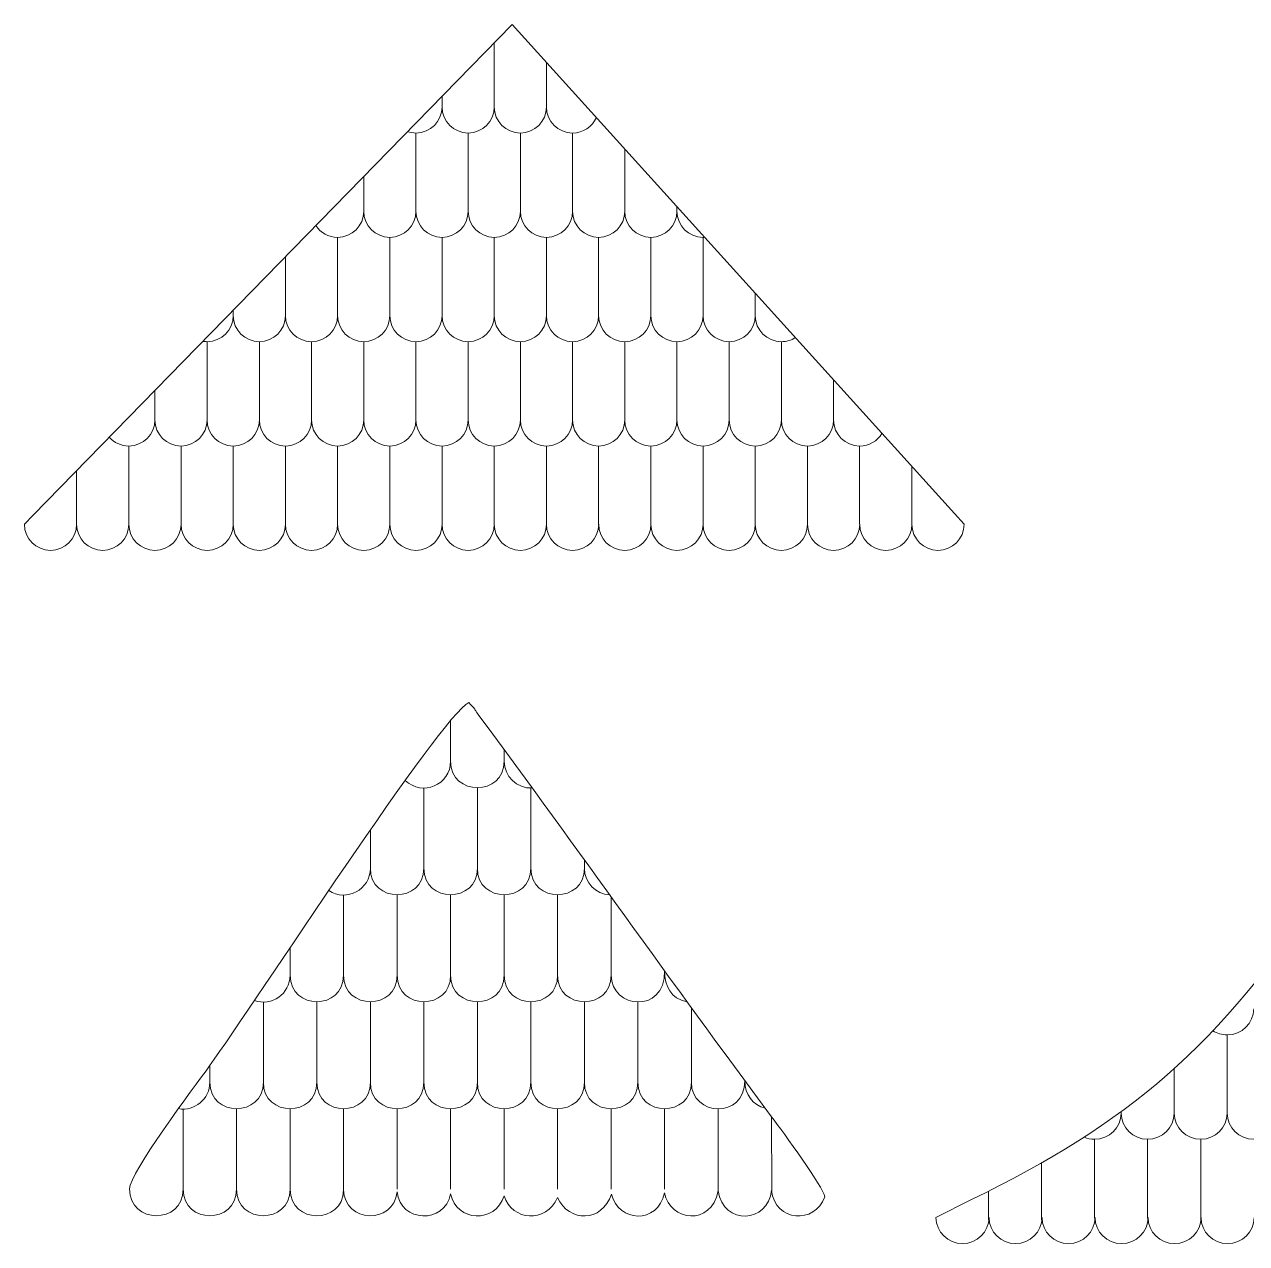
# Model space of a CAD drawing. Header units: millimetres. Extents: x 170 to 862, y -190 to 818.
# Drawn here: x 708.42 to 755.27, y 15.04 to 61.78 of the extents above; entities that cross this region are included whole.
import ezdxf

# ---------------------------------------------------------------- set-up
doc = ezdxf.new("R2010")
doc.units = ezdxf.units.MM
doc.header["$MEASUREMENT"] = 0
doc.layers.add('layer 1', color=7, linetype='Continuous')

msp = doc.modelspace()

# ---------------------------------------------------------------- linework, layer by layer
at = {"layer": 'layer 1', "color": 2, "lineweight": 9}
for points, knots in [([(708.4159, 42.6239), (708.4159, 42.0716), (708.864, 41.6219), (709.4166, 41.6219), (709.4166, 41.6219), (709.9679, 41.6219), (710.4174, 42.0711), (710.4174, 42.6219), (710.4174, 42.6219), (710.4174, 42.0711), (710.8669, 41.6219), (711.4181, 41.6219), (711.4181, 41.6219), (711.9694, 41.6219), (712.4189, 42.0711), (712.4189, 42.6219), (712.4189, 42.6219), (712.4189, 42.0711), (712.8684, 41.6219), (713.4196, 41.6219), (713.4196, 41.6219), (713.9709, 41.6219), (714.4204, 42.0711), (714.4204, 42.6219), (714.4204, 42.6219), (714.4204, 42.0711), (714.8699, 41.6219), (715.4211, 41.6219), (715.4211, 41.6219), (715.9723, 41.6219), (716.4219, 42.0711), (716.4219, 42.6219), (716.4219, 42.6219), (716.4219, 42.0711), (716.8714, 41.6219), (717.4226, 41.6219), (717.4226, 41.6219), (717.9738, 41.6219), (718.4234, 42.0711), (718.4234, 42.6219), (718.4234, 42.6219), (718.4234, 42.0711), (718.8729, 41.6219), (719.4241, 41.6219), (719.4241, 41.6219), (719.9753, 41.6219), (720.4249, 42.0711), (720.4249, 42.6219), (720.4249, 42.6219), (720.4249, 42.0711), (720.8744, 41.6219), (721.4256, 41.6219), (721.4256, 41.6219), (721.9767, 41.6219), (722.4263, 42.0711), (722.4263, 42.6219), (722.4263, 42.6219), (722.4263, 42.0711), (722.8759, 41.6219), (723.4271, 41.6219), (723.4271, 41.6219), (723.9782, 41.6219), (724.4278, 42.0711), (724.4278, 42.6219), (724.4278, 42.6219), (724.4278, 42.0711), (724.8774, 41.6219), (725.4286, 41.6219), (725.4286, 41.6219), (725.9797, 41.6219), (726.4292, 42.0711), (726.4292, 42.6219), (726.4292, 42.6219), (726.4292, 42.0711), (726.8788, 41.6219), (727.4301, 41.6219), (727.4301, 41.6219), (727.9812, 41.6219), (728.4307, 42.0711), (728.4307, 42.6219), (728.4307, 42.6219), (728.4307, 42.0711), (728.8803, 41.6219), (729.4315, 41.6219), (729.4315, 41.6219), (729.9827, 41.6219), (730.4322, 42.0711), (730.4322, 42.6219), (730.4322, 42.6219), (730.4322, 42.0711), (730.8818, 41.6219), (731.433, 41.6219), (731.433, 41.6219), (731.9842, 41.6219), (732.4337, 42.0711), (732.4337, 42.6219), (732.4337, 42.6219), (732.4337, 42.0711), (732.8832, 41.6219), (733.4344, 41.6219), (733.4344, 41.6219), (733.9857, 41.6219), (734.4352, 42.0711), (734.4352, 42.6219), (734.4352, 42.6219), (734.4352, 42.0711), (734.8847, 41.6219), (735.4359, 41.6219), (735.4359, 41.6219), (735.9872, 41.6219), (736.4367, 42.0711), (736.4367, 42.6219), (736.4367, 42.6219), (736.4367, 42.0711), (736.8862, 41.6219), (737.4374, 41.6219), (737.4374, 41.6219), (737.9887, 41.6219), (738.4382, 42.0711), (738.4382, 42.6219), (738.4382, 42.6219), (738.4382, 42.0711), (738.8877, 41.6219), (739.4389, 41.6219), (739.4389, 41.6219), (739.9902, 41.6219), (740.4397, 42.0711), (740.4397, 42.6219), (740.4397, 42.6219), (740.4397, 42.0711), (740.8892, 41.6219), (741.4404, 41.6219), (741.4404, 41.6219), (741.9916, 41.6219), (742.4412, 42.0711), (742.4412, 42.6219), (742.4412, 42.6219), (742.4412, 42.0711), (742.8907, 41.6219), (743.4419, 41.6219), (743.4419, 41.6219), (743.9931, 41.6219), (744.4427, 42.0711), (744.4427, 42.6219), (744.4427, 42.6219), (744.4427, 42.6219), (744.0694, 43.0346), (744.0694, 43.0346), (744.0694, 43.0346), (744.0694, 43.0346), (727.1125, 61.785), (727.1125, 61.785), (727.1125, 61.785), (727.1125, 61.785), (708.7434, 42.9602), (708.7434, 42.9602), (708.7434, 42.9602), (708.7434, 42.9602), (708.4159, 42.6239), (708.4159, 42.6239)], [0, 0, 0, 0, 0.0243902, 0.0243902, 0.0243902, 0.0243902, 0.0487805, 0.0487805, 0.0487805, 0.0487805, 0.0731707, 0.0731707, 0.0731707, 0.0731707, 0.097561, 0.097561, 0.097561, 0.097561, 0.1219512, 0.1219512, 0.1219512, 0.1219512, 0.1463415, 0.1463415, 0.1463415, 0.1463415, 0.1707317, 0.1707317, 0.1707317, 0.1707317, 0.195122, 0.195122, 0.195122, 0.195122, 0.2195122, 0.2195122, 0.2195122, 0.2195122, 0.2439024, 0.2439024, 0.2439024, 0.2439024, 0.2682927, 0.2682927, 0.2682927, 0.2682927, 0.2926829, 0.2926829, 0.2926829, 0.2926829, 0.3170732, 0.3170732, 0.3170732, 0.3170732, 0.3414634, 0.3414634, 0.3414634, 0.3414634, 0.3658537, 0.3658537, 0.3658537, 0.3658537, 0.3902439, 0.3902439, 0.3902439, 0.3902439, 0.4146341, 0.4146341, 0.4146341, 0.4146341, 0.4390244, 0.4390244, 0.4390244, 0.4390244, 0.4634146, 0.4634146, 0.4634146, 0.4634146, 0.4878049, 0.4878049, 0.4878049, 0.4878049, 0.5121951, 0.5121951, 0.5121951, 0.5121951, 0.5365854, 0.5365854, 0.5365854, 0.5365854, 0.5609756, 0.5609756, 0.5609756, 0.5609756, 0.5853659, 0.5853659, 0.5853659, 0.5853659, 0.6097561, 0.6097561, 0.6097561, 0.6097561, 0.6341463, 0.6341463, 0.6341463, 0.6341463, 0.6585366, 0.6585366, 0.6585366, 0.6585366, 0.6829268, 0.6829268, 0.6829268, 0.6829268, 0.7073171, 0.7073171, 0.7073171, 0.7073171, 0.7317073, 0.7317073, 0.7317073, 0.7317073, 0.7560976, 0.7560976, 0.7560976, 0.7560976, 0.7804878, 0.7804878, 0.7804878, 0.7804878, 0.804878, 0.804878, 0.804878, 0.804878, 0.8292683, 0.8292683, 0.8292683, 0.8292683, 0.8536585, 0.8536585, 0.8536585, 0.8536585, 0.8780488, 0.8780488, 0.8780488, 0.8780488, 0.902439, 0.902439, 0.902439, 0.902439, 0.9268293, 0.9268293, 0.9268293, 0.9268293, 0.9512195, 0.9512195, 0.9512195, 0.9512195, 1, 1, 1, 1]), ([(789.4441, 18.7549), (782.1436, 23.5564), (775.3489, 29.0378), (770.9504, 36.9458), (770.9504, 36.9458), (768.9557, 40.5322), (768.3135, 43.1392), (767.3072, 47.5786), (767.3072, 47.5786), (766.502, 46.201), (766.0857, 44.2143), (765.405, 42.5465), (765.405, 42.5465), (764.7528, 40.9499), (764.0501, 39.0814), (763.3271, 37.6141), (763.3271, 37.6141), (761.5631, 34.0331), (760.2976, 31.8232), (758.2558, 28.7171), (758.2558, 28.7171), (754.2364, 22.6023), (750.7219, 19.6288), (744.7283, 16.7346), (744.7283, 16.7346), (744.7283, 16.7346), (743.3654, 16.0441), (743.3654, 16.0441), (743.3654, 16.0441), (743.3654, 15.4933), (743.822, 15.0441), (744.3819, 15.0441), (744.3819, 15.0441), (744.9418, 15.0441), (745.3984, 15.4933), (745.3984, 16.0441), (745.3984, 16.0441), (745.3984, 15.4933), (745.855, 15.0441), (746.4149, 15.0441), (746.4149, 15.0441), (746.9748, 15.0441), (747.4315, 15.4933), (747.4315, 16.0441), (747.4315, 16.0441), (747.4315, 15.4933), (747.8881, 15.0441), (748.448, 15.0441), (748.448, 15.0441), (749.0079, 15.0441), (749.4645, 15.4933), (749.4645, 16.0441), (749.4645, 16.0441), (749.4645, 15.4933), (749.9211, 15.0441), (750.481, 15.0441), (750.481, 15.0441), (751.0409, 15.0441), (751.4975, 15.4933), (751.4975, 16.0441), (751.4975, 16.0441), (751.4975, 15.4933), (751.9541, 15.0441), (752.514, 15.0441), (752.514, 15.0441), (753.0739, 15.0441), (753.5306, 15.4933), (753.5306, 16.0441), (753.5306, 16.0441), (753.5306, 15.4933), (753.9872, 15.0441), (754.5471, 15.0441), (754.5471, 15.0441), (755.107, 15.0441), (755.5636, 15.4933), (755.5636, 16.0441), (755.5636, 16.0441), (755.5636, 15.4933), (756.0202, 15.0441), (756.5801, 15.0441), (756.5801, 15.0441), (757.14, 15.0441), (757.5966, 15.4933), (757.5966, 16.0441), (757.5966, 16.0441), (757.5966, 15.4933), (758.0532, 15.0441), (758.6131, 15.0441), (758.6131, 15.0441), (759.173, 15.0441), (759.6296, 15.4933), (759.6296, 16.0441), (759.6296, 16.0441), (759.6296, 15.4933), (760.0863, 15.0441), (760.6462, 15.0441), (760.6462, 15.0441), (761.2061, 15.0441), (761.6627, 15.4933), (761.6627, 16.0441), (761.6627, 16.0441), (761.6627, 15.4933), (762.1193, 15.0441), (762.6792, 15.0441), (762.6792, 15.0441), (763.2391, 15.0441), (763.6957, 15.4933), (763.6957, 16.0441), (763.6957, 16.0441), (763.6957, 15.4933), (764.1523, 15.0441), (764.7122, 15.0441), (764.7122, 15.0441), (765.2721, 15.0441), (765.7287, 15.4933), (765.7287, 16.0441), (765.7287, 16.0441), (765.7287, 15.4933), (766.1854, 15.0441), (766.7453, 15.0441), (766.7453, 15.0441), (767.3052, 15.0441), (767.7618, 15.4933), (767.7618, 16.0441), (767.7618, 16.0441), (767.7618, 15.4933), (768.2184, 15.0441), (768.7783, 15.0441), (768.7783, 15.0441), (769.3382, 15.0441), (769.7948, 15.4933), (769.7948, 16.0441), (769.7948, 16.0441), (769.7948, 15.4933), (770.2514, 15.0441), (770.8113, 15.0441), (770.8113, 15.0441), (771.3712, 15.0441), (771.8278, 15.4933), (771.8278, 16.0441), (771.8278, 16.0441), (771.8278, 15.4933), (772.2845, 15.0441), (772.8444, 15.0441), (772.8444, 15.0441), (773.4043, 15.0441), (773.8609, 15.4933), (773.8609, 16.0441), (773.8609, 16.0441), (773.8609, 15.4933), (774.3175, 15.0441), (774.8774, 15.0441), (774.8774, 15.0441), (775.4373, 15.0441), (775.8939, 15.4933), (775.8939, 16.0441), (775.8939, 16.0441), (775.8939, 15.4933), (776.3505, 15.0441), (776.9104, 15.0441), (776.9104, 15.0441), (777.4703, 15.0441), (777.9269, 15.4933), (777.9269, 16.0441), (777.9269, 16.0441), (777.9269, 15.4933), (778.3836, 15.0441), (778.9434, 15.0441), (778.9434, 15.0441), (779.5033, 15.0441), (779.96, 15.4933), (779.96, 16.0441), (779.96, 16.0441), (779.96, 15.4933), (780.4166, 15.0441), (780.9765, 15.0441), (780.9765, 15.0441), (781.5364, 15.0441), (781.993, 15.4933), (781.993, 16.0441), (781.993, 16.0441), (781.993, 15.4933), (782.4496, 15.0441), (783.0095, 15.0441), (783.0095, 15.0441), (783.5694, 15.0441), (784.026, 15.4933), (784.026, 16.0441), (784.026, 16.0441), (784.026, 15.4933), (784.4826, 15.0441), (785.0425, 15.0441), (785.0425, 15.0441), (785.6024, 15.0441), (786.0591, 15.4933), (786.0591, 16.0441), (786.0591, 16.0441), (786.0591, 15.4933), (786.5157, 15.0441), (787.0756, 15.0441), (787.0756, 15.0441), (787.6355, 15.0441), (788.0921, 15.4933), (788.0921, 16.0441), (788.0921, 16.0441), (788.0921, 15.4933), (788.5487, 15.0441), (789.1086, 15.0441), (789.1086, 15.0441), (789.6685, 15.0441), (790.1251, 15.4933), (790.1251, 16.0441), (790.1251, 16.0441), (790.1251, 15.4933), (790.5817, 15.0441), (791.1416, 15.0441), (791.1416, 15.0441), (791.7015, 15.0441), (792.1582, 15.4933), (792.1582, 16.0441), (792.1582, 16.0441), (792.1582, 15.4933), (792.6148, 15.0441), (793.1747, 15.0441), (793.1747, 15.0441), (793.7346, 15.0441), (794.1912, 15.4933), (794.1912, 16.0441), (794.1912, 16.0441), (792.644, 17.0297), (790.9645, 17.755), (789.4441, 18.7549)], [0, 0, 0, 0, 0.0169492, 0.0169492, 0.0169492, 0.0169492, 0.0338983, 0.0338983, 0.0338983, 0.0338983, 0.0508475, 0.0508475, 0.0508475, 0.0508475, 0.0677966, 0.0677966, 0.0677966, 0.0677966, 0.0847458, 0.0847458, 0.0847458, 0.0847458, 0.1016949, 0.1016949, 0.1016949, 0.1016949, 0.1186441, 0.1186441, 0.1186441, 0.1186441, 0.1355932, 0.1355932, 0.1355932, 0.1355932, 0.1525424, 0.1525424, 0.1525424, 0.1525424, 0.1694915, 0.1694915, 0.1694915, 0.1694915, 0.1864407, 0.1864407, 0.1864407, 0.1864407, 0.2033898, 0.2033898, 0.2033898, 0.2033898, 0.220339, 0.220339, 0.220339, 0.220339, 0.2372881, 0.2372881, 0.2372881, 0.2372881, 0.2542373, 0.2542373, 0.2542373, 0.2542373, 0.2711864, 0.2711864, 0.2711864, 0.2711864, 0.2881356, 0.2881356, 0.2881356, 0.2881356, 0.3050847, 0.3050847, 0.3050847, 0.3050847, 0.3220339, 0.3220339, 0.3220339, 0.3220339, 0.3389831, 0.3389831, 0.3389831, 0.3389831, 0.3559322, 0.3559322, 0.3559322, 0.3559322, 0.3728814, 0.3728814, 0.3728814, 0.3728814, 0.3898305, 0.3898305, 0.3898305, 0.3898305, 0.4067797, 0.4067797, 0.4067797, 0.4067797, 0.4237288, 0.4237288, 0.4237288, 0.4237288, 0.440678, 0.440678, 0.440678, 0.440678, 0.4576271, 0.4576271, 0.4576271, 0.4576271, 0.4745763, 0.4745763, 0.4745763, 0.4745763, 0.4915254, 0.4915254, 0.4915254, 0.4915254, 0.5084746, 0.5084746, 0.5084746, 0.5084746, 0.5254237, 0.5254237, 0.5254237, 0.5254237, 0.5423729, 0.5423729, 0.5423729, 0.5423729, 0.559322, 0.559322, 0.559322, 0.559322, 0.5762712, 0.5762712, 0.5762712, 0.5762712, 0.5932203, 0.5932203, 0.5932203, 0.5932203, 0.6101695, 0.6101695, 0.6101695, 0.6101695, 0.6271186, 0.6271186, 0.6271186, 0.6271186, 0.6440678, 0.6440678, 0.6440678, 0.6440678, 0.6610169, 0.6610169, 0.6610169, 0.6610169, 0.6779661, 0.6779661, 0.6779661, 0.6779661, 0.6949153, 0.6949153, 0.6949153, 0.6949153, 0.7118644, 0.7118644, 0.7118644, 0.7118644, 0.7288136, 0.7288136, 0.7288136, 0.7288136, 0.7457627, 0.7457627, 0.7457627, 0.7457627, 0.7627119, 0.7627119, 0.7627119, 0.7627119, 0.779661, 0.779661, 0.779661, 0.779661, 0.7966102, 0.7966102, 0.7966102, 0.7966102, 0.8135593, 0.8135593, 0.8135593, 0.8135593, 0.8305085, 0.8305085, 0.8305085, 0.8305085, 0.8474576, 0.8474576, 0.8474576, 0.8474576, 0.8644068, 0.8644068, 0.8644068, 0.8644068, 0.8813559, 0.8813559, 0.8813559, 0.8813559, 0.8983051, 0.8983051, 0.8983051, 0.8983051, 0.9152542, 0.9152542, 0.9152542, 0.9152542, 0.9322034, 0.9322034, 0.9322034, 0.9322034, 0.9491525, 0.9491525, 0.9491525, 0.9491525, 0.9661017, 0.9661017, 0.9661017, 0.9661017, 1, 1, 1, 1]), ([(739.1029, 16.8367), (738.7202, 15.7676), (737.1907, 15.8766), (737.0638, 17.0841), (737.0638, 17.0841), (736.9313, 15.8345), (735.2192, 15.7116), (735.0115, 17.0663), (735.0115, 17.0663), (734.7523, 15.6824), (733.1693, 15.9062), (732.9521, 16.9839), (732.9521, 16.9839), (732.7066, 15.7643), (731.1724, 15.8608), (730.9271, 16.9372), (730.9271, 16.9372), (730.5526, 15.8431), (729.2906, 15.8442), (728.8591, 16.8072), (728.8591, 16.8072), (728.4099, 15.8023), (727.1105, 15.9071), (726.8073, 16.8798), (726.8073, 16.8798), (726.4686, 15.7887), (724.9703, 15.8765), (724.7557, 16.9524), (724.7557, 16.9524), (724.5212, 15.7721), (722.8282, 15.8503), (722.7042, 17.0249), (722.7042, 17.0249), (722.5705, 15.7541), (720.6853, 15.8267), (720.6527, 17.0975), (720.6527, 17.0975), (720.6186, 15.7695), (718.6095, 15.7873), (718.6012, 17.1172), (718.6012, 17.1172), (718.5928, 15.7717), (716.5497, 15.7778), (716.5497, 17.1234), (716.5497, 17.1234), (716.5497, 15.7744), (714.4983, 15.772), (714.4983, 17.1266), (714.4983, 17.1266), (714.4983, 15.7676), (712.4468, 15.7758), (712.4468, 17.136), (712.4468, 17.136), (712.4468, 17.7597), (714.8966, 21.0017), (715.515, 21.86), (715.515, 21.86), (717.2323, 24.2439), (724.4124, 35.3055), (725.449, 35.7823), (725.449, 35.7823), (725.8553, 35.3618), (725.5088, 35.7359), (725.844, 35.291), (725.844, 35.291), (729.6361, 30.1687), (733.2317, 25.0437), (737.0645, 19.9041), (737.0645, 19.9041), (737.5171, 19.2971), (739.051, 17.2034), (739.1029, 16.8367)], [0, 0, 0, 0, 0.0526316, 0.0526316, 0.0526316, 0.0526316, 0.1052632, 0.1052632, 0.1052632, 0.1052632, 0.1578947, 0.1578947, 0.1578947, 0.1578947, 0.2105263, 0.2105263, 0.2105263, 0.2105263, 0.2631579, 0.2631579, 0.2631579, 0.2631579, 0.3157895, 0.3157895, 0.3157895, 0.3157895, 0.3684211, 0.3684211, 0.3684211, 0.3684211, 0.4210526, 0.4210526, 0.4210526, 0.4210526, 0.4736842, 0.4736842, 0.4736842, 0.4736842, 0.5263158, 0.5263158, 0.5263158, 0.5263158, 0.5789474, 0.5789474, 0.5789474, 0.5789474, 0.6315789, 0.6315789, 0.6315789, 0.6315789, 0.6842105, 0.6842105, 0.6842105, 0.6842105, 0.7368421, 0.7368421, 0.7368421, 0.7368421, 0.7894737, 0.7894737, 0.7894737, 0.7894737, 0.8421053, 0.8421053, 0.8421053, 0.8421053, 0.8947368, 0.8947368, 0.8947368, 0.8947368, 1, 1, 1, 1])]:
    msp.add_open_spline(points, degree=3, knots=knots, dxfattribs=at)
at = {"layer": 'layer 1', "color": 242, "lineweight": 9}
for points, knots in [([(728.43, 58.6219), (728.43, 58.0711), (727.9805, 57.6219), (727.4294, 57.6219), (727.4294, 57.6219), (726.8781, 57.6219), (726.4285, 58.0711), (726.4285, 58.6219), (726.4285, 58.6219), (726.4285, 58.6219), (726.4285, 61.084), (726.4285, 61.084)], [0, 0, 0, 0, 0.25, 0.25, 0.25, 0.25, 0.5, 0.5, 0.5, 0.5, 1, 1, 1, 1]), ([(730.3435, 58.2123), (730.1864, 57.8648), (729.8361, 57.6219), (729.4308, 57.6219), (729.4308, 57.6219), (728.8796, 57.6219), (728.43, 58.0711), (728.43, 58.6219), (728.43, 58.6219), (728.43, 58.6219), (728.43, 60.3282), (728.43, 60.3282)], [0, 0, 0, 0, 0.25, 0.25, 0.25, 0.25, 0.5, 0.5, 0.5, 0.5, 1, 1, 1, 1]), ([(724.4271, 58.6219), (724.4271, 58.0711), (723.9775, 57.6219), (723.4264, 57.6219), (723.4264, 57.6219), (723.3132, 57.6219), (723.2043, 57.6408), (723.1027, 57.6757)], [0, 0, 0, 0, 0.3333333, 0.3333333, 0.3333333, 0.3333333, 1, 1, 1, 1]), ([(726.4285, 58.6219), (726.4285, 58.0711), (725.979, 57.6219), (725.4279, 57.6219), (725.4279, 57.6219), (724.8767, 57.6219), (724.4271, 58.0711), (724.4271, 58.6219), (724.4271, 58.6219), (724.4271, 58.6219), (724.4271, 59.033), (724.4271, 59.033)], [0, 0, 0, 0, 0.25, 0.25, 0.25, 0.25, 0.5, 0.5, 0.5, 0.5, 1, 1, 1, 1]), ([(725.4279, 54.6219), (725.4279, 54.0711), (724.9783, 53.6219), (724.4271, 53.6219), (724.4271, 53.6219), (723.8759, 53.6219), (723.4264, 54.0711), (723.4264, 54.6219), (723.4264, 54.6219), (723.4264, 54.6219), (723.4264, 57.6219), (723.4264, 57.6219)], [0, 0, 0, 0, 0.25, 0.25, 0.25, 0.25, 0.5, 0.5, 0.5, 0.5, 1, 1, 1, 1]), ([(727.4294, 54.6219), (727.4294, 54.0711), (726.9798, 53.6219), (726.4285, 53.6219), (726.4285, 53.6219), (725.8774, 53.6219), (725.4279, 54.0711), (725.4279, 54.6219), (725.4279, 54.6219), (725.4279, 54.6219), (725.4279, 57.6219), (725.4279, 57.6219)], [0, 0, 0, 0, 0.25, 0.25, 0.25, 0.25, 0.5, 0.5, 0.5, 0.5, 1, 1, 1, 1]), ([(729.4308, 54.6219), (729.4308, 54.0711), (728.9812, 53.6219), (728.43, 53.6219), (728.43, 53.6219), (727.8789, 53.6219), (727.4294, 54.0711), (727.4294, 54.6219), (727.4294, 54.6219), (727.4294, 54.6219), (727.4294, 57.6219), (727.4294, 57.6219)], [0, 0, 0, 0, 0.25, 0.25, 0.25, 0.25, 0.5, 0.5, 0.5, 0.5, 1, 1, 1, 1]), ([(731.4323, 54.6219), (731.4323, 54.0711), (730.9827, 53.6219), (730.4315, 53.6219), (730.4315, 53.6219), (729.8804, 53.6219), (729.4308, 54.0711), (729.4308, 54.6219), (729.4308, 54.6219), (729.4308, 54.6219), (729.4308, 57.6219), (729.4308, 57.6219)], [0, 0, 0, 0, 0.25, 0.25, 0.25, 0.25, 0.5, 0.5, 0.5, 0.5, 1, 1, 1, 1]), ([(733.4337, 54.6219), (733.4337, 54.0711), (732.9842, 53.6219), (732.433, 53.6219), (732.433, 53.6219), (731.8819, 53.6219), (731.4323, 54.0711), (731.4323, 54.6219), (731.4323, 54.6219), (731.4323, 54.6219), (731.4323, 57.0083), (731.4323, 57.0083)], [0, 0, 0, 0, 0.25, 0.25, 0.25, 0.25, 0.5, 0.5, 0.5, 0.5, 1, 1, 1, 1]), ([(723.4264, 54.6219), (723.4264, 54.0711), (722.9768, 53.6219), (722.4256, 53.6219), (722.4256, 53.6219), (721.8744, 53.6219), (721.4249, 54.0711), (721.4249, 54.6219), (721.4249, 54.6219), (721.4249, 54.6219), (721.4249, 55.9563), (721.4249, 55.9563)], [0, 0, 0, 0, 0.25, 0.25, 0.25, 0.25, 0.5, 0.5, 0.5, 0.5, 1, 1, 1, 1]), ([(721.4249, 54.6219), (721.4249, 54.0711), (720.9754, 53.6219), (720.4242, 53.6219), (720.4242, 53.6219), (720.0752, 53.6219), (719.7672, 53.8019), (719.5879, 54.0737)], [0, 0, 0, 0, 0.3333333, 0.3333333, 0.3333333, 0.3333333, 1, 1, 1, 1]), ([(734.4932, 53.6237), (734.4738, 53.6226), (734.4542, 53.6219), (734.4345, 53.6219), (734.4345, 53.6219), (733.8833, 53.6219), (733.4337, 54.0711), (733.4337, 54.6219), (733.4337, 54.6219), (733.4337, 54.6219), (733.4337, 54.7952), (733.4337, 54.7952)], [0, 0, 0, 0, 0.25, 0.25, 0.25, 0.25, 0.5, 0.5, 0.5, 0.5, 1, 1, 1, 1]), ([(722.4256, 50.6219), (722.4256, 50.0711), (721.976, 49.6219), (721.4249, 49.6219), (721.4249, 49.6219), (720.8737, 49.6219), (720.4242, 50.0711), (720.4242, 50.6219), (720.4242, 50.6219), (720.4242, 50.6219), (720.4242, 53.6219), (720.4242, 53.6219)], [0, 0, 0, 0, 0.25, 0.25, 0.25, 0.25, 0.5, 0.5, 0.5, 0.5, 1, 1, 1, 1]), ([(724.4271, 50.6219), (724.4271, 50.0711), (723.9775, 49.6219), (723.4264, 49.6219), (723.4264, 49.6219), (722.8752, 49.6219), (722.4256, 50.0711), (722.4256, 50.6219), (722.4256, 50.6219), (722.4256, 50.6219), (722.4256, 53.6219), (722.4256, 53.6219)], [0, 0, 0, 0, 0.25, 0.25, 0.25, 0.25, 0.5, 0.5, 0.5, 0.5, 1, 1, 1, 1]), ([(726.4285, 50.6219), (726.4285, 50.0711), (725.979, 49.6219), (725.4279, 49.6219), (725.4279, 49.6219), (724.8767, 49.6219), (724.4271, 50.0711), (724.4271, 50.6219), (724.4271, 50.6219), (724.4271, 50.6219), (724.4271, 53.6219), (724.4271, 53.6219)], [0, 0, 0, 0, 0.25, 0.25, 0.25, 0.25, 0.5, 0.5, 0.5, 0.5, 1, 1, 1, 1]), ([(728.43, 50.6219), (728.43, 50.0711), (727.9805, 49.6219), (727.4294, 49.6219), (727.4294, 49.6219), (726.8781, 49.6219), (726.4285, 50.0711), (726.4285, 50.6219), (726.4285, 50.6219), (726.4285, 50.6219), (726.4285, 53.6219), (726.4285, 53.6219)], [0, 0, 0, 0, 0.25, 0.25, 0.25, 0.25, 0.5, 0.5, 0.5, 0.5, 1, 1, 1, 1]), ([(730.4315, 50.6219), (730.4315, 50.0711), (729.982, 49.6219), (729.4308, 49.6219), (729.4308, 49.6219), (728.8796, 49.6219), (728.43, 50.0711), (728.43, 50.6219), (728.43, 50.6219), (728.43, 50.6219), (728.43, 53.6219), (728.43, 53.6219)], [0, 0, 0, 0, 0.25, 0.25, 0.25, 0.25, 0.5, 0.5, 0.5, 0.5, 1, 1, 1, 1]), ([(732.433, 50.6219), (732.433, 50.0711), (731.9835, 49.6219), (731.4323, 49.6219), (731.4323, 49.6219), (730.8811, 49.6219), (730.4315, 50.0711), (730.4315, 50.6219), (730.4315, 50.6219), (730.4315, 50.6219), (730.4315, 53.6219), (730.4315, 53.6219)], [0, 0, 0, 0, 0.25, 0.25, 0.25, 0.25, 0.5, 0.5, 0.5, 0.5, 1, 1, 1, 1]), ([(734.4345, 50.6219), (734.4345, 50.0711), (733.985, 49.6219), (733.4337, 49.6219), (733.4337, 49.6219), (732.8825, 49.6219), (732.433, 50.0711), (732.433, 50.6219), (732.433, 50.6219), (732.433, 50.6219), (732.433, 53.6219), (732.433, 53.6219)], [0, 0, 0, 0, 0.25, 0.25, 0.25, 0.25, 0.5, 0.5, 0.5, 0.5, 1, 1, 1, 1]), ([(736.436, 50.6219), (736.436, 50.0711), (735.9865, 49.6219), (735.4352, 49.6219), (735.4352, 49.6219), (734.884, 49.6219), (734.4345, 50.0711), (734.4345, 50.6219), (734.4345, 50.6219), (734.4345, 50.6219), (734.4345, 53.6219), (734.4345, 53.6219)], [0, 0, 0, 0, 0.25, 0.25, 0.25, 0.25, 0.5, 0.5, 0.5, 0.5, 1, 1, 1, 1]), ([(720.4242, 50.6219), (720.4242, 50.0711), (719.9746, 49.6219), (719.4234, 49.6219), (719.4234, 49.6219), (718.8722, 49.6219), (718.4227, 50.0711), (718.4227, 50.6219), (718.4227, 50.6219), (718.4227, 50.6219), (718.4227, 52.8796), (718.4227, 52.8796)], [0, 0, 0, 0, 0.25, 0.25, 0.25, 0.25, 0.5, 0.5, 0.5, 0.5, 1, 1, 1, 1]), ([(737.9716, 49.7774), (737.8167, 49.6791), (737.6332, 49.6219), (737.4367, 49.6219), (737.4367, 49.6219), (736.8855, 49.6219), (736.436, 50.0711), (736.436, 50.6219), (736.436, 50.6219), (736.436, 50.6219), (736.436, 51.4754), (736.436, 51.4754)], [0, 0, 0, 0, 0.25, 0.25, 0.25, 0.25, 0.5, 0.5, 0.5, 0.5, 1, 1, 1, 1]), ([(716.4212, 50.6219), (716.4212, 50.0711), (715.9716, 49.6219), (715.4204, 49.6219), (715.4204, 49.6219), (715.3648, 49.6219), (715.3102, 49.6266), (715.257, 49.6354)], [0, 0, 0, 0, 0.3333333, 0.3333333, 0.3333333, 0.3333333, 1, 1, 1, 1]), ([(718.4227, 50.6219), (718.4227, 50.0711), (717.9731, 49.6219), (717.4219, 49.6219), (717.4219, 49.6219), (716.8707, 49.6219), (716.4212, 50.0711), (716.4212, 50.6219), (716.4212, 50.6219), (716.4212, 50.6219), (716.4212, 50.8285), (716.4212, 50.8285)], [0, 0, 0, 0, 0.25, 0.25, 0.25, 0.25, 0.5, 0.5, 0.5, 0.5, 1, 1, 1, 1]), ([(717.4219, 46.6219), (717.4219, 46.0711), (716.9724, 45.6219), (716.4212, 45.6219), (716.4212, 45.6219), (715.8699, 45.6219), (715.4204, 46.0711), (715.4204, 46.6219), (715.4204, 46.6219), (715.4204, 46.6219), (715.4204, 49.6219), (715.4204, 49.6219)], [0, 0, 0, 0, 0.25, 0.25, 0.25, 0.25, 0.5, 0.5, 0.5, 0.5, 1, 1, 1, 1]), ([(719.4234, 46.6219), (719.4234, 46.0711), (718.9739, 45.6219), (718.4227, 45.6219), (718.4227, 45.6219), (717.8714, 45.6219), (717.4219, 46.0711), (717.4219, 46.6219), (717.4219, 46.6219), (717.4219, 46.6219), (717.4219, 49.6219), (717.4219, 49.6219)], [0, 0, 0, 0, 0.25, 0.25, 0.25, 0.25, 0.5, 0.5, 0.5, 0.5, 1, 1, 1, 1]), ([(721.4249, 46.6219), (721.4249, 46.0711), (720.9754, 45.6219), (720.4242, 45.6219), (720.4242, 45.6219), (719.8729, 45.6219), (719.4234, 46.0711), (719.4234, 46.6219), (719.4234, 46.6219), (719.4234, 46.6219), (719.4234, 49.6219), (719.4234, 49.6219)], [0, 0, 0, 0, 0.25, 0.25, 0.25, 0.25, 0.5, 0.5, 0.5, 0.5, 1, 1, 1, 1]), ([(723.4264, 46.6219), (723.4264, 46.0711), (722.9768, 45.6219), (722.4256, 45.6219), (722.4256, 45.6219), (721.8744, 45.6219), (721.4249, 46.0711), (721.4249, 46.6219), (721.4249, 46.6219), (721.4249, 46.6219), (721.4249, 49.6219), (721.4249, 49.6219)], [0, 0, 0, 0, 0.25, 0.25, 0.25, 0.25, 0.5, 0.5, 0.5, 0.5, 1, 1, 1, 1]), ([(725.4279, 46.6219), (725.4279, 46.0711), (724.9783, 45.6219), (724.4271, 45.6219), (724.4271, 45.6219), (723.8759, 45.6219), (723.4264, 46.0711), (723.4264, 46.6219), (723.4264, 46.6219), (723.4264, 46.6219), (723.4264, 49.6219), (723.4264, 49.6219)], [0, 0, 0, 0, 0.25, 0.25, 0.25, 0.25, 0.5, 0.5, 0.5, 0.5, 1, 1, 1, 1]), ([(727.4294, 46.6219), (727.4294, 46.0711), (726.9798, 45.6219), (726.4285, 45.6219), (726.4285, 45.6219), (725.8774, 45.6219), (725.4279, 46.0711), (725.4279, 46.6219), (725.4279, 46.6219), (725.4279, 46.6219), (725.4279, 49.6219), (725.4279, 49.6219)], [0, 0, 0, 0, 0.25, 0.25, 0.25, 0.25, 0.5, 0.5, 0.5, 0.5, 1, 1, 1, 1]), ([(729.4308, 46.6219), (729.4308, 46.0711), (728.9812, 45.6219), (728.43, 45.6219), (728.43, 45.6219), (727.8789, 45.6219), (727.4294, 46.0711), (727.4294, 46.6219), (727.4294, 46.6219), (727.4294, 46.6219), (727.4294, 49.6219), (727.4294, 49.6219)], [0, 0, 0, 0, 0.25, 0.25, 0.25, 0.25, 0.5, 0.5, 0.5, 0.5, 1, 1, 1, 1]), ([(731.4323, 46.6219), (731.4323, 46.0711), (730.9827, 45.6219), (730.4315, 45.6219), (730.4315, 45.6219), (729.8804, 45.6219), (729.4308, 46.0711), (729.4308, 46.6219), (729.4308, 46.6219), (729.4308, 46.6219), (729.4308, 49.6219), (729.4308, 49.6219)], [0, 0, 0, 0, 0.25, 0.25, 0.25, 0.25, 0.5, 0.5, 0.5, 0.5, 1, 1, 1, 1]), ([(733.4337, 46.6219), (733.4337, 46.0711), (732.9842, 45.6219), (732.433, 45.6219), (732.433, 45.6219), (731.8819, 45.6219), (731.4323, 46.0711), (731.4323, 46.6219), (731.4323, 46.6219), (731.4323, 46.6219), (731.4323, 49.6219), (731.4323, 49.6219)], [0, 0, 0, 0, 0.25, 0.25, 0.25, 0.25, 0.5, 0.5, 0.5, 0.5, 1, 1, 1, 1]), ([(735.4352, 46.6219), (735.4352, 46.0711), (734.9857, 45.6219), (734.4345, 45.6219), (734.4345, 45.6219), (733.8833, 45.6219), (733.4337, 46.0711), (733.4337, 46.6219), (733.4337, 46.6219), (733.4337, 46.6219), (733.4337, 49.6219), (733.4337, 49.6219)], [0, 0, 0, 0, 0.25, 0.25, 0.25, 0.25, 0.5, 0.5, 0.5, 0.5, 1, 1, 1, 1]), ([(737.4367, 46.6219), (737.4367, 46.0711), (736.9872, 45.6219), (736.436, 45.6219), (736.436, 45.6219), (735.8848, 45.6219), (735.4352, 46.0711), (735.4352, 46.6219), (735.4352, 46.6219), (735.4352, 46.6219), (735.4352, 49.6219), (735.4352, 49.6219)], [0, 0, 0, 0, 0.25, 0.25, 0.25, 0.25, 0.5, 0.5, 0.5, 0.5, 1, 1, 1, 1]), ([(739.4382, 46.6219), (739.4382, 46.0711), (738.9887, 45.6219), (738.4375, 45.6219), (738.4375, 45.6219), (737.8863, 45.6219), (737.4367, 46.0711), (737.4367, 46.6219), (737.4367, 46.6219), (737.4367, 46.6219), (737.4367, 49.6219), (737.4367, 49.6219)], [0, 0, 0, 0, 0.25, 0.25, 0.25, 0.25, 0.5, 0.5, 0.5, 0.5, 1, 1, 1, 1]), ([(741.2941, 46.1034), (741.1182, 45.8151), (740.8005, 45.6219), (740.439, 45.6219), (740.439, 45.6219), (739.8877, 45.6219), (739.4382, 46.0711), (739.4382, 46.6219), (739.4382, 46.6219), (739.4382, 46.6219), (739.4382, 48.1556), (739.4382, 48.1556)], [0, 0, 0, 0, 0.25, 0.25, 0.25, 0.25, 0.5, 0.5, 0.5, 0.5, 1, 1, 1, 1]), ([(715.4204, 46.6219), (715.4204, 46.0711), (714.9709, 45.6219), (714.4197, 45.6219), (714.4197, 45.6219), (713.8684, 45.6219), (713.4189, 46.0711), (713.4189, 46.6219), (713.4189, 46.6219), (713.4189, 46.6219), (713.4189, 47.7517), (713.4189, 47.7517)], [0, 0, 0, 0, 0.25, 0.25, 0.25, 0.25, 0.5, 0.5, 0.5, 0.5, 1, 1, 1, 1]), ([(713.4189, 46.6219), (713.4189, 46.0711), (712.9694, 45.6219), (712.4182, 45.6219), (712.4182, 45.6219), (712.121, 45.6219), (711.8533, 45.7525), (711.6698, 45.9592)], [0, 0, 0, 0, 0.3333333, 0.3333333, 0.3333333, 0.3333333, 1, 1, 1, 1]), ([(712.4186, 42.5962), (712.4186, 42.5962), (712.4182, 42.6219), (712.4182, 42.6219), (712.4182, 42.6219), (712.4182, 42.6219), (712.4182, 45.6219), (712.4182, 45.6219)], [0, 0, 0, 0, 0.3333333, 0.3333333, 0.3333333, 0.3333333, 1, 1, 1, 1]), ([(714.4201, 42.5962), (714.4201, 42.5962), (714.4197, 42.6219), (714.4197, 42.6219), (714.4197, 42.6219), (714.4197, 42.6219), (714.4197, 45.6219), (714.4197, 45.6219)], [0, 0, 0, 0, 0.3333333, 0.3333333, 0.3333333, 0.3333333, 1, 1, 1, 1]), ([(716.4216, 42.5962), (716.4216, 42.5962), (716.4212, 42.6219), (716.4212, 42.6219), (716.4212, 42.6219), (716.4212, 42.6219), (716.4212, 45.6219), (716.4212, 45.6219)], [0, 0, 0, 0, 0.3333333, 0.3333333, 0.3333333, 0.3333333, 1, 1, 1, 1]), ([(720.4246, 42.5962), (720.4246, 42.5962), (720.4242, 42.6219), (720.4242, 42.6219), (720.4242, 42.6219), (720.4242, 42.6219), (720.4242, 45.6219), (720.4242, 45.6219)], [0, 0, 0, 0, 0.3333333, 0.3333333, 0.3333333, 0.3333333, 1, 1, 1, 1]), ([(722.426, 42.5962), (722.426, 42.5962), (722.4256, 42.6219), (722.4256, 42.6219), (722.4256, 42.6219), (722.4256, 42.6219), (722.4256, 45.6219), (722.4256, 45.6219)], [0, 0, 0, 0, 0.3333333, 0.3333333, 0.3333333, 0.3333333, 1, 1, 1, 1]), ([(724.4275, 42.5962), (724.4275, 42.5962), (724.4271, 42.6219), (724.4271, 42.6219), (724.4271, 42.6219), (724.4271, 42.6219), (724.4271, 45.6219), (724.4271, 45.6219)], [0, 0, 0, 0, 0.3333333, 0.3333333, 0.3333333, 0.3333333, 1, 1, 1, 1]), ([(726.4289, 42.5962), (726.4289, 42.5962), (726.4285, 42.6219), (726.4285, 42.6219), (726.4285, 42.6219), (726.4285, 42.6219), (726.4285, 45.6219), (726.4285, 45.6219)], [0, 0, 0, 0, 0.3333333, 0.3333333, 0.3333333, 0.3333333, 1, 1, 1, 1]), ([(728.4304, 42.5962), (728.4304, 42.5962), (728.43, 42.6219), (728.43, 42.6219), (728.43, 42.6219), (728.43, 42.6219), (728.43, 45.6219), (728.43, 45.6219)], [0, 0, 0, 0, 0.3333333, 0.3333333, 0.3333333, 0.3333333, 1, 1, 1, 1]), ([(730.4319, 42.5962), (730.4319, 42.5962), (730.4315, 42.6219), (730.4315, 42.6219), (730.4315, 42.6219), (730.4315, 42.6219), (730.4315, 45.6219), (730.4315, 45.6219)], [0, 0, 0, 0, 0.3333333, 0.3333333, 0.3333333, 0.3333333, 1, 1, 1, 1]), ([(732.4334, 42.5962), (732.4334, 42.5962), (732.433, 42.6219), (732.433, 42.6219), (732.433, 42.6219), (732.433, 42.6219), (732.433, 45.6219), (732.433, 45.6219)], [0, 0, 0, 0, 0.3333333, 0.3333333, 0.3333333, 0.3333333, 1, 1, 1, 1]), ([(734.4349, 42.5962), (734.4349, 42.5962), (734.4345, 42.6219), (734.4345, 42.6219), (734.4345, 42.6219), (734.4345, 42.6219), (734.4345, 45.6219), (734.4345, 45.6219)], [0, 0, 0, 0, 0.3333333, 0.3333333, 0.3333333, 0.3333333, 1, 1, 1, 1]), ([(736.4364, 42.5962), (736.4364, 42.5962), (736.436, 42.6219), (736.436, 42.6219), (736.436, 42.6219), (736.436, 42.6219), (736.436, 45.6219), (736.436, 45.6219)], [0, 0, 0, 0, 0.3333333, 0.3333333, 0.3333333, 0.3333333, 1, 1, 1, 1]), ([(738.4379, 42.5962), (738.4379, 42.5962), (738.4375, 42.6219), (738.4375, 42.6219), (738.4375, 42.6219), (738.4375, 42.6219), (738.4375, 45.6219), (738.4375, 45.6219)], [0, 0, 0, 0, 0.3333333, 0.3333333, 0.3333333, 0.3333333, 1, 1, 1, 1]), ([(740.4394, 42.5962), (740.4394, 42.5962), (740.439, 42.6219), (740.439, 42.6219), (740.439, 42.6219), (740.439, 42.6219), (740.439, 45.6219), (740.439, 45.6219)], [0, 0, 0, 0, 0.3333333, 0.3333333, 0.3333333, 0.3333333, 1, 1, 1, 1]), ([(710.4171, 42.5962), (710.4171, 42.5962), (710.4167, 42.6219), (710.4167, 42.6219), (710.4167, 42.6219), (710.4167, 42.6219), (710.4167, 44.675), (710.4167, 44.675)], [0, 0, 0, 0, 0.3333333, 0.3333333, 0.3333333, 0.3333333, 1, 1, 1, 1]), ([(726.8071, 33.5354), (726.8071, 32.1856), (724.7557, 32.1856), (724.7557, 33.5354), (724.7557, 33.5354), (724.7557, 33.5354), (724.7557, 35.098), (724.7557, 35.098)], [0, 0, 0, 0, 0.3333333, 0.3333333, 0.3333333, 0.3333333, 1, 1, 1, 1]), ([(727.8851, 32.5109), (727.3011, 32.4805), (726.8071, 32.95), (726.8071, 33.5354), (726.8071, 33.5354), (726.8071, 33.5354), (726.8071, 33.9846), (726.8071, 33.9846)], [0, 0, 0, 0, 0.3333333, 0.3333333, 0.3333333, 0.3333333, 1, 1, 1, 1]), ([(725.7814, 32.5096), (725.7814, 32.5096), (725.7814, 29.4324), (725.7814, 29.4324), (725.7814, 29.4324), (725.7814, 28.0827), (723.7299, 28.0828), (723.7299, 29.4324), (723.7299, 29.4324), (723.7299, 29.4324), (723.7299, 32.5096), (723.7299, 32.5096)], [0, 0, 0, 0, 0.25, 0.25, 0.25, 0.25, 0.5, 0.5, 0.5, 0.5, 1, 1, 1, 1]), ([(727.8329, 32.5096), (727.8329, 32.5096), (727.8329, 29.4324), (727.8329, 29.4324), (727.8329, 29.4324), (727.8329, 28.0828), (725.7814, 28.0827), (725.7814, 29.4324)], [0, 0, 0, 0, 0.3333333, 0.3333333, 0.3333333, 0.3333333, 1, 1, 1, 1]), ([(723.7299, 29.4324), (723.7299, 28.0826), (721.6784, 28.0828), (721.6784, 29.4324), (721.6784, 29.4324), (721.6784, 29.4324), (721.6784, 30.9017), (721.6784, 30.9017)], [0, 0, 0, 0, 0.3333333, 0.3333333, 0.3333333, 0.3333333, 1, 1, 1, 1]), ([(730.8583, 28.408), (730.3172, 28.4351), (729.8844, 28.8847), (729.8844, 29.4324), (729.8844, 29.4324), (729.8844, 29.4324), (729.8844, 29.7558), (729.8844, 29.7558)], [0, 0, 0, 0, 0.3333333, 0.3333333, 0.3333333, 0.3333333, 1, 1, 1, 1]), ([(720.6527, 28.4067), (720.6527, 28.4067), (720.6527, 25.3295), (720.6527, 25.3295), (720.6527, 25.3295), (720.6527, 23.9797), (718.6012, 23.9797), (718.6012, 25.3295)], [0, 0, 0, 0, 0.3333333, 0.3333333, 0.3333333, 0.3333333, 1, 1, 1, 1]), ([(724.7557, 28.4067), (724.7557, 28.4067), (724.7557, 25.3295), (724.7557, 25.3295), (724.7557, 25.3295), (724.7557, 23.9798), (722.7042, 23.9796), (722.7042, 25.3295), (722.7042, 25.3295), (722.7042, 25.3295), (722.7042, 28.4067), (722.7042, 28.4067)], [0, 0, 0, 0, 0.25, 0.25, 0.25, 0.25, 0.5, 0.5, 0.5, 0.5, 1, 1, 1, 1]), ([(726.8071, 28.4067), (726.8071, 28.4067), (726.8071, 25.3295), (726.8071, 25.3295), (726.8071, 25.3295), (726.8071, 23.9797), (724.7557, 23.9797), (724.7557, 25.3295)], [0, 0, 0, 0, 0.3333333, 0.3333333, 0.3333333, 0.3333333, 1, 1, 1, 1]), ([(730.9101, 28.3363), (730.9101, 28.3363), (730.9101, 25.3295), (730.9101, 25.3295), (730.9101, 25.3295), (730.9101, 23.9797), (728.8586, 23.9797), (728.8586, 25.3295), (728.8586, 25.3295), (728.8586, 25.3295), (728.8586, 28.4067), (728.8586, 28.4067)], [0, 0, 0, 0, 0.25, 0.25, 0.25, 0.25, 0.5, 0.5, 0.5, 0.5, 1, 1, 1, 1]), ([(718.6012, 26.3902), (718.6012, 26.3902), (718.6012, 25.3295), (718.6012, 25.3295), (718.6012, 25.3295), (718.6012, 24.6204), (717.8955, 24.1272), (717.2332, 24.3626)], [0, 0, 0, 0, 0.3333333, 0.3333333, 0.3333333, 0.3333333, 1, 1, 1, 1]), ([(719.627, 24.3037), (719.627, 24.3037), (719.627, 21.2265), (719.627, 21.2265), (719.627, 21.2265), (719.627, 19.8769), (717.5755, 19.8767), (717.5755, 21.2265), (717.5755, 21.2265), (717.5755, 21.2265), (717.5755, 24.3037), (717.5755, 24.3037)], [0, 0, 0, 0, 0.25, 0.25, 0.25, 0.25, 0.5, 0.5, 0.5, 0.5, 1, 1, 1, 1]), ([(721.6784, 24.3037), (721.6784, 24.3037), (721.6784, 21.2265), (721.6784, 21.2265), (721.6784, 21.2265), (721.6784, 19.8768), (719.627, 19.8768), (719.627, 21.2265)], [0, 0, 0, 0, 0.3333333, 0.3333333, 0.3333333, 0.3333333, 1, 1, 1, 1]), ([(725.7814, 24.3037), (725.7814, 24.3037), (725.7814, 21.2265), (725.7814, 21.2265), (725.7814, 21.2265), (725.7814, 19.8768), (723.7299, 19.8769), (723.7299, 21.2265), (723.7299, 21.2265), (723.7299, 21.2265), (723.7299, 24.3037), (723.7299, 24.3037)], [0, 0, 0, 0, 0.25, 0.25, 0.25, 0.25, 0.5, 0.5, 0.5, 0.5, 1, 1, 1, 1]), ([(729.8844, 21.2265), (729.8844, 19.8769), (727.8329, 19.8767), (727.8329, 21.2265), (727.8329, 21.2265), (727.8329, 21.2265), (727.8329, 24.3037), (727.8329, 24.3037)], [0, 0, 0, 0, 0.3333333, 0.3333333, 0.3333333, 0.3333333, 1, 1, 1, 1]), ([(731.9358, 21.2265), (731.9358, 19.8768), (729.8844, 19.8768), (729.8844, 21.2265), (729.8844, 21.2265), (729.8844, 21.2265), (729.8844, 24.3037), (729.8844, 24.3037)], [0, 0, 0, 0, 0.3333333, 0.3333333, 0.3333333, 0.3333333, 1, 1, 1, 1]), ([(733.9873, 24.0862), (733.9873, 24.0862), (733.9873, 21.2265), (733.9873, 21.2265), (733.9873, 21.2265), (733.9873, 19.8767), (731.9358, 19.8769), (731.9358, 21.2265), (731.9358, 21.2265), (731.9358, 21.2265), (731.9358, 24.3037), (731.9358, 24.3037)], [0, 0, 0, 0, 0.25, 0.25, 0.25, 0.25, 0.5, 0.5, 0.5, 0.5, 1, 1, 1, 1]), ([(755.5471, 24.0441), (755.5471, 23.4933), (755.0905, 23.0441), (754.5306, 23.0441), (754.5306, 23.0441), (754.329, 23.0441), (754.1407, 23.1024), (753.9824, 23.2027)], [0, 0, 0, 0, 0.3333333, 0.3333333, 0.3333333, 0.3333333, 1, 1, 1, 1]), ([(756.5636, 20.0441), (756.5636, 19.4933), (756.107, 19.0441), (755.5471, 19.0441), (755.5471, 19.0441), (754.9872, 19.0441), (754.5306, 19.4933), (754.5306, 20.0441), (754.5306, 20.0441), (754.5306, 20.0441), (754.5306, 23.0441), (754.5306, 23.0441)], [0, 0, 0, 0, 0.25, 0.25, 0.25, 0.25, 0.5, 0.5, 0.5, 0.5, 1, 1, 1, 1]), ([(715.524, 21.8726), (715.524, 21.8726), (715.524, 21.2265), (715.524, 21.2265), (715.524, 21.2265), (715.524, 20.5894), (714.9452, 20.1051), (714.3184, 20.2167)], [0, 0, 0, 0, 0.3333333, 0.3333333, 0.3333333, 0.3333333, 1, 1, 1, 1]), ([(754.5306, 20.0441), (754.5306, 19.4933), (754.074, 19.0441), (753.5141, 19.0441), (753.5141, 19.0441), (752.9542, 19.0441), (752.4975, 19.4933), (752.4975, 20.0441), (752.4975, 20.0441), (752.4975, 20.0441), (752.4975, 21.7544), (752.4975, 21.7544)], [0, 0, 0, 0, 0.25, 0.25, 0.25, 0.25, 0.5, 0.5, 0.5, 0.5, 1, 1, 1, 1]), ([(750.4645, 20.0441), (750.4645, 19.4933), (750.0079, 19.0441), (749.448, 19.0441), (749.448, 19.0441), (749.3068, 19.0441), (749.1721, 19.0727), (749.0497, 19.1243)], [0, 0, 0, 0, 0.3333333, 0.3333333, 0.3333333, 0.3333333, 1, 1, 1, 1]), ([(752.4975, 20.0441), (752.4975, 19.4933), (752.0409, 19.0441), (751.481, 19.0441), (751.481, 19.0441), (750.9211, 19.0441), (750.4645, 19.4933), (750.4645, 20.0441), (750.4645, 20.0441), (750.4645, 20.0441), (750.4645, 20.0987), (750.4645, 20.0987)], [0, 0, 0, 0, 0.25, 0.25, 0.25, 0.25, 0.5, 0.5, 0.5, 0.5, 1, 1, 1, 1]), ([(749.4562, 15.9166), (749.4508, 15.9583), (749.448, 16.0009), (749.448, 16.0441), (749.448, 16.0441), (749.448, 16.0441), (749.448, 19.0441), (749.448, 19.0441)], [0, 0, 0, 0, 0.3333333, 0.3333333, 0.3333333, 0.3333333, 1, 1, 1, 1]), ([(751.4892, 15.9166), (751.4838, 15.9583), (751.481, 16.0009), (751.481, 16.0441), (751.481, 16.0441), (751.481, 16.0441), (751.481, 19.0441), (751.481, 19.0441)], [0, 0, 0, 0, 0.3333333, 0.3333333, 0.3333333, 0.3333333, 1, 1, 1, 1]), ([(753.5223, 15.9167), (753.5169, 15.9584), (753.5141, 16.0009), (753.5141, 16.0441), (753.5141, 16.0441), (753.5141, 16.0441), (753.5141, 19.0441), (753.5141, 19.0441)], [0, 0, 0, 0, 0.3333333, 0.3333333, 0.3333333, 0.3333333, 1, 1, 1, 1]), ([(747.4232, 15.9167), (747.4178, 15.9584), (747.415, 16.0009), (747.415, 16.0441), (747.415, 16.0441), (747.415, 16.0441), (747.415, 18.1358), (747.415, 18.1358)], [0, 0, 0, 0, 0.3333333, 0.3333333, 0.3333333, 0.3333333, 1, 1, 1, 1]), ([(745.3901, 15.9166), (745.3847, 15.9583), (745.3819, 16.0009), (745.3819, 16.0441), (745.3819, 16.0441), (745.3819, 16.0441), (745.3819, 17.0558), (745.3819, 17.0558)], [0, 0, 0, 0, 0.3333333, 0.3333333, 0.3333333, 0.3333333, 1, 1, 1, 1])]:
    msp.add_open_spline(points, degree=3, knots=knots, dxfattribs=at)
for points in [[(718.4227, 42.6219), (718.4227, 42.6219), (718.4227, 45.6219), (718.4227, 45.6219)], [(742.4405, 42.6219), (742.4405, 42.6219), (742.4405, 44.8358), (742.4405, 44.8358)], [(724.7557, 33.5354), (724.7557, 32.6329), (723.6642, 32.1701), (723.0158, 32.8002)], [(721.6784, 29.4324), (721.6784, 28.6134), (720.7601, 28.1268), (720.0841, 28.5795)], [(729.8844, 29.4324), (729.8844, 28.0828), (727.8329, 28.0826), (727.8329, 29.4324)], [(722.7042, 25.3295), (722.7042, 23.9797), (720.6527, 23.9797), (720.6527, 25.3295)], [(728.8586, 25.3295), (728.8586, 23.9796), (726.8071, 23.9798), (726.8071, 25.3295)], [(732.9616, 25.4986), (732.9616, 23.8104), (730.9101, 24.0614), (730.9101, 25.3295)], [(733.8188, 24.3177), (733.1934, 24.4217), (732.9616, 24.9123), (732.9616, 25.4986)], [(717.5755, 21.2265), (717.5755, 19.8769), (715.524, 19.8768), (715.524, 21.2265)], [(723.7299, 21.2265), (723.7299, 19.8767), (721.6784, 19.8769), (721.6784, 21.2265)], [(727.8329, 21.2265), (727.8329, 19.8769), (725.7814, 19.8768), (725.7814, 21.2265)], [(736.0388, 21.2864), (736.0388, 19.8155), (733.9873, 19.9049), (733.9873, 21.2265)], [(736.8218, 20.23), (736.3371, 20.3483), (736.0388, 20.7576), (736.0388, 21.2864)], [(714.4983, 17.1235), (714.4983, 17.1235), (714.4983, 20.2008), (714.4983, 20.2008)], [(716.5497, 17.1233), (716.5497, 17.1233), (716.5497, 20.2008), (716.5497, 20.2008)], [(718.6013, 17.1132), (718.6013, 17.1132), (718.6012, 20.2008), (718.6012, 20.2008)], [(720.6541, 17.07), (720.6541, 17.07), (720.6527, 20.2008), (720.6527, 20.2008)], [(722.7042, 17.1235), (722.7042, 17.1235), (722.7042, 20.2008), (722.7042, 20.2008)], [(724.7557, 17.1235), (724.7557, 17.1235), (724.7557, 20.2008), (724.7557, 20.2008)], [(726.8071, 20.2008), (726.8071, 20.2008), (726.8071, 17.1235), (726.8071, 17.1235)], [(728.8586, 17.1235), (728.8586, 17.1235), (728.8586, 20.2008), (728.8586, 20.2008)], [(730.9101, 20.2008), (730.9101, 20.2008), (730.9101, 17.1235), (730.9101, 17.1235)], [(732.9616, 17.1235), (732.9616, 17.1235), (732.9616, 20.2008), (732.9616, 20.2008)], [(735.017, 17.0344), (735.017, 17.0344), (735.0131, 20.2008), (735.0131, 20.2008)], [(737.0662, 17.0652), (737.0662, 17.0652), (737.0645, 19.9041), (737.0645, 19.9041)]]:
    msp.add_open_spline(points, degree=3, dxfattribs=at)

doc.saveas('drawing.dxf')
